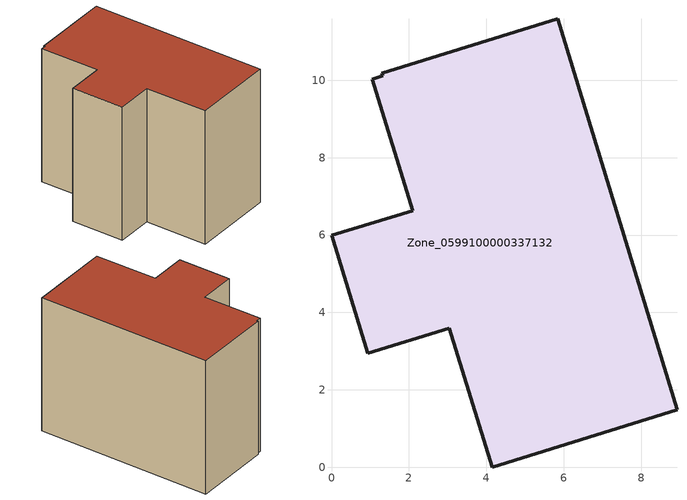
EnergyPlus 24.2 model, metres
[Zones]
Zone_0599100000337132
 floor ground (C_G): 3.04,3.59 0.94,2.94 0,5.99 2.1,6.63 1.05,10.03 1.32,10.12 1.3,10.18 5.85,11.59 8.93,1.48 4.16,0 z0.16
 wall outside (C_F): 0.94,2.94 3.04,3.59 4.16,0 8.93,1.48 5.85,11.59 1.3,10.18 1.32,10.12 1.05,10.03 2.1,6.63 0,5.99 0.94,2.94 z0.16:8.46
 roof outside (C_R): 1.3,10.18 1.32,10.12 1.05,10.03 2.1,6.63 0,5.99 0.94,2.94 3.04,3.59 4.16,0 8.93,1.48 5.85,11.59 z8.46
[BUILDING]
Pand.0599100000337132: North Axis=0; Terrain=City; Loads Convergence Tolerance Value=0.04; Temperature Convergence Tolerance Value=0.4; Solar Distribution=FullExterior; Maximum Number of Warmup Days=25; Minimum Number of Warmup Days=1
[Site:Location]
Rotterdam.The.Hague.AP_ZH_NLD Design_Conditions: Latitude=51.96; Longitude=4.45; Time Zone=1; Elevation=-4.5
[SITE:GROUNDTEMPERATURE:BUILDINGSURFACE]
18, 18, 18, 18, 18, 18, 18, 18, 18, 18, 18, 18
[MATERIAL] Thermal Absorptance=0.9; Solar Absorptance=0.7; Visible Absorptance=0.7
Name | Roughness | Thickness | Conductivity | Density | Specific Heat
G.TC.1975-1991 | MediumSmooth | 0.15 | 0.288461 | 540 | 1210
F.TC.1975-1991 | Rough | 0.3 | 0.230769 | 1920 | 840
R.TC.1975-1991 | MediumRough | 0.2 | 0.153846 | 1500 | 1000
[CONSTRUCTION]
C_G: G.TC.1975-1991
C_F: F.TC.1975-1991
C_R: R.TC.1975-1991
[ZONE]
Zone_0599100000337132: Type=1; Multiplier=1; Ceiling Height=Autocalculate; Volume=Autocalculate; Floor Area=autocalculate; Part of Total Floor Area=Yes
[ZONEINFILTRATION:DESIGNFLOWRATE]
Infil_Zone_0599100000337132: Zone or ZoneList or Space or SpaceList=Zone_0599100000337132; Schedule=AlwaysOn; Design Flow Rate Calculation Method=Flow/Area; Flow Rate per Floor Area=0.003; Constant Term Coefficient=1; Temperature Term Coefficient=0; Velocity Term Coefficient=0; Velocity Squared Term Coefficient=0
[HVACTEMPLATE:ZONE:IDEALLOADSAIRSYSTEM]
Zone_0599100000337132: Maximum Heating Supply Air Temperature=50; Minimum Cooling Supply Air Temperature=13; Maximum Heating Supply Air Humidity Ratio=0.0156; Minimum Cooling Supply Air Humidity Ratio=0.0077; Heating Limit=NoLimit; Cooling Limit=NoLimit; Dehumidification Control Type=ConstantSensibleHeatRatio; Cooling Sensible Heat Ratio=0.7; Dehumidification Setpoint=60; Humidification Control Type=None; Humidification Setpoint=30; Outdoor Air Method=None; Outdoor Air Flow Rate per Person=0.00944; Outdoor Air Flow Rate per Zone Floor Area=0; Outdoor Air Flow Rate per Zone=0; Demand Controlled Ventilation Type=None; Outdoor Air Economizer Type=NoEconomizer; Heat Recovery Type=None; Sensible Heat Recovery Effectiveness=0.7; Latent Heat Recovery Effectiveness=0.65
[ZONECONTROL:THERMOSTAT]
ThermostatControl_Zone_0599100000337132: Zone or ZoneList=Zone_0599100000337132; Control Type Schedule=DualSetpointControlType; Control 1=Thermostat_Zone_0599100000337132; Temperature Difference Between Cutout And Setpoint=0
[THERMOSTATSETPOINT:DUALSETPOINT]
Thermostat_Zone_0599100000337132: Heating Setpoint Temperature Schedule=HeatingSetpoint_Zone_0599100000337132; Cooling Setpoint Temperature Schedule=CoolingSetpoint_Zone_0599100000337132
[SCHEDULE:COMPACT]
HeatingSetpoint_Zone_0599100000337132: Through: 12/31, For: AllDays, Until: 24:00, 21
CoolingSetpoint_Zone_0599100000337132: Through: 12/31, For: AllDays, Until: 24:00, 24
DualSetpointControlType: Through: 12/31, For: AllDays, Until: 24:00, 4
AlwaysOn: Through: 12/31, For: AllDays, Until: 24:00, 1
